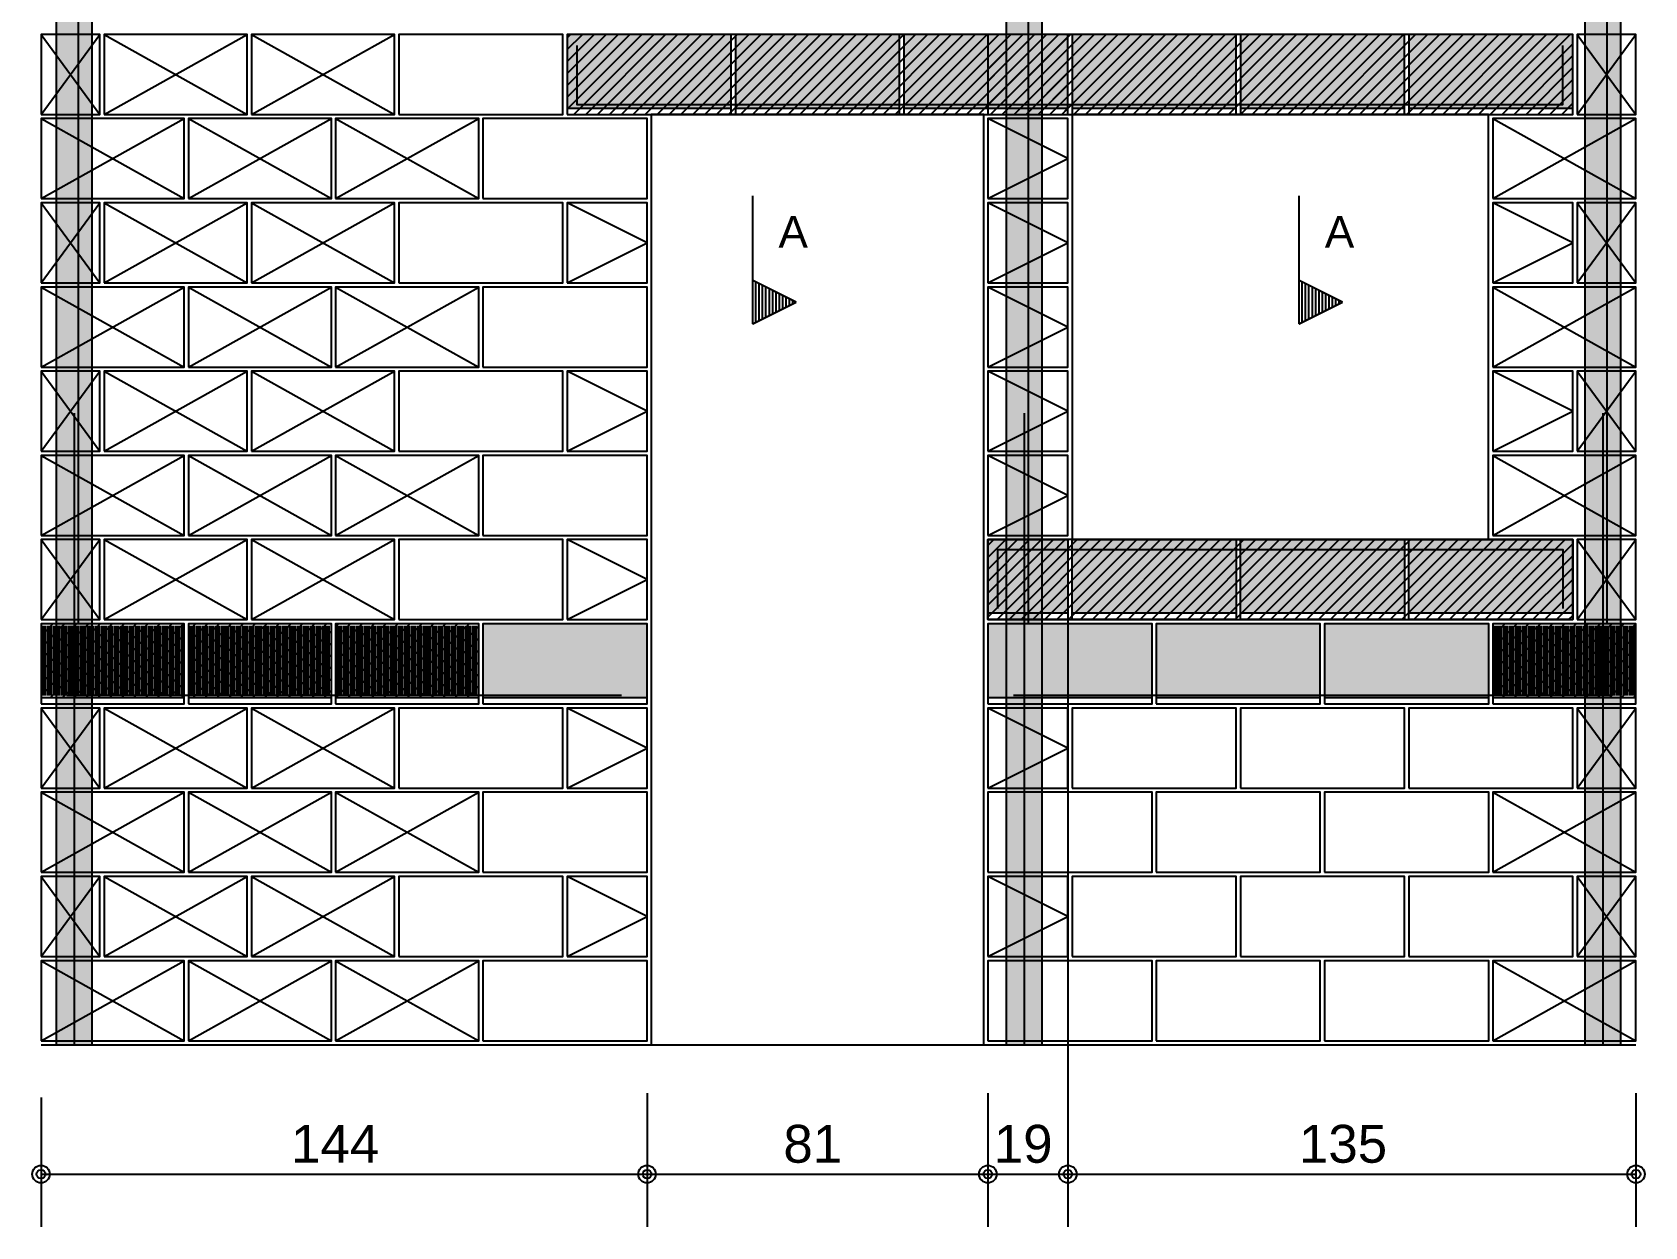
# Model space of a CAD drawing. Extents: x 3 to 128, y 2 to 83.
# Drawn here: x 96.11 to 103.77, y 28.91 to 34.58 of the extents above; entities that cross this region are included whole.
import ezdxf

# ---------------------------------------------------------------- set-up
doc = ezdxf.new("R2010")
doc.units = 0
doc.header["$MEASUREMENT"] = 0
for name, color, linetype in [('17', 90, 'CONTINUOUS'), ('3', 7, 'CONTINUOUS'), ('34', 30, 'CONTINUOUS'), ('35', 255, 'CONTINUOUS'), ('4', 5, 'CONTINUOUS'), ('9', 8, 'CONTINUOUS')]:
    doc.layers.add(name, color=color, linetype=linetype)
doc.styles.add('TQS_ARIAL', font='arial.ttf')

msp = doc.modelspace()

# ---------------------------------------------------------------- linework, layer by layer
at = {"layer": '17', "color": 90, "linetype": 'Continuous'}
for points in [[(99.050274, 29.774121), (100.630274, 29.774121), (100.630274, 34.194121), (99.050274, 34.194121), (99.050274, 29.774121)], [(101.050179, 32.174121), (103.030179, 32.174121), (103.030179, 34.194121), (101.050179, 34.194121), (101.050179, 32.174121)]]:
    msp.add_lwpolyline(points, dxfattribs=at)
at = {"layer": '3', "color": 7, "linetype": 'Continuous'}
for p, q in [((96.150415, 34.574121), (96.430415, 34.194121)), ((96.150415, 34.194121), (96.430415, 34.574121)), ((96.450415, 34.194121), (97.130415, 34.574121)), ((96.450415, 34.574121), (97.130415, 34.194121)), ((97.150415, 34.194121), (97.830415, 34.574121)), ((97.150415, 34.574121), (97.830415, 34.194121)), ((103.450349, 34.574121), (103.730349, 34.194121)), ((103.450349, 34.194121), (103.730349, 34.574121)), ((96.150422, 33.794121), (96.830422, 34.174121)), ((96.150422, 34.174121), (96.830422, 33.794121)), ((96.850422, 33.794121), (97.530422, 34.174121)), ((96.850422, 34.174121), (97.530422, 33.794121)), ((97.550422, 33.794121), (98.230422, 34.174121)), ((97.550422, 34.174121), (98.230422, 33.794121)), ((101.030179, 33.984121), (100.650179, 34.174121)), ((103.050355, 33.794121), (103.730355, 34.174121)), ((103.050355, 34.174121), (103.730355, 33.794121)), ((100.650179, 33.794121), (101.030179, 33.984121)), ((99.531828, 33.806467), (99.531828, 33.19849)), ((99.532697, 33.1999), (99.532697, 33.806467)), ((102.128418, 33.806467), (102.128418, 33.19849)), ((102.129287, 33.1999), (102.129287, 33.806467)), ((96.150415, 33.774121), (96.430415, 33.394121)), ((96.150415, 33.394121), (96.430415, 33.774121)), ((96.450415, 33.394121), (97.130415, 33.774121)), ((96.450415, 33.774121), (97.130415, 33.394121)), ((97.150415, 33.394121), (97.830415, 33.774121)), ((97.150415, 33.774121), (97.830415, 33.394121)), ((99.030355, 33.584121), (98.650355, 33.774121)), ((101.030179, 33.584121), (100.650179, 33.774121)), ((103.430349, 33.584121), (103.050349, 33.774121)), ((103.450349, 33.774121), (103.730349, 33.394121)), ((103.450349, 33.394121), (103.730349, 33.774121)), ((98.650355, 33.394121), (99.030355, 33.584121)), ((100.650179, 33.394121), (101.030179, 33.584121)), ((103.050349, 33.394121), (103.430349, 33.584121)), ((96.150422, 32.994121), (96.830422, 33.374121)), ((96.150422, 33.374121), (96.830422, 32.994121)), ((96.850422, 32.994121), (97.530422, 33.374121)), ((96.850422, 33.374121), (97.530422, 32.994121)), ((97.550422, 32.994121), (98.230422, 33.374121)), ((97.550422, 33.374121), (98.230422, 32.994121)), ((99.739244, 33.302198), (99.532697, 33.405471)), ((99.737292, 33.302198), (99.532697, 33.404496)), ((99.547783, 33.206467), (99.547783, 33.397929)), ((99.563738, 33.214445), (99.563738, 33.389951)), ((99.579693, 33.222422), (99.579693, 33.381973)), ((99.595648, 33.2304), (99.595648, 33.373996)), ((99.611603, 33.238378), (99.611603, 33.366018)), ((99.627558, 33.246355), (99.627558, 33.358041)), ((99.643513, 33.254333), (99.643513, 33.350063)), ((99.659468, 33.26231), (99.659468, 33.342086)), ((101.030179, 33.184121), (100.650179, 33.374121)), ((102.335834, 33.302198), (102.129287, 33.405471)), ((102.333882, 33.302198), (102.129287, 33.404496)), ((102.144373, 33.206467), (102.144373, 33.397929)), ((102.160328, 33.214445), (102.160328, 33.389951)), ((102.176283, 33.222422), (102.176283, 33.381973)), ((102.192238, 33.2304), (102.192238, 33.373996)), ((102.208193, 33.238378), (102.208193, 33.366018)), ((102.224148, 33.246355), (102.224148, 33.358041)), ((102.240103, 33.254333), (102.240103, 33.350063)), ((102.256058, 33.26231), (102.256058, 33.342086)), ((103.050355, 32.994121), (103.730355, 33.374121)), ((103.050355, 33.374121), (103.730355, 32.994121)), ((99.531828, 33.19849), (99.739244, 33.302198)), ((99.532697, 33.1999), (99.737293, 33.302198)), ((99.675423, 33.270288), (99.675423, 33.334108)), ((99.691378, 33.278265), (99.691378, 33.326131)), ((99.707334, 33.286243), (99.707334, 33.318153)), ((99.723289, 33.29422), (99.723289, 33.31181)), ((102.128418, 33.19849), (102.335834, 33.302198)), ((102.129287, 33.1999), (102.333883, 33.302198)), ((102.272013, 33.270288), (102.272013, 33.334108)), ((102.287968, 33.278265), (102.287968, 33.326131)), ((102.303924, 33.286243), (102.303924, 33.318153)), ((102.319879, 33.29422), (102.319879, 33.31181)), ((100.650179, 32.994121), (101.030179, 33.184121)), ((96.150415, 32.974121), (96.430415, 32.594121)), ((96.150415, 32.594121), (96.430415, 32.974121)), ((96.450415, 32.594121), (97.130415, 32.974121)), ((96.450415, 32.974121), (97.130415, 32.594121)), ((97.150415, 32.594121), (97.830415, 32.974121)), ((97.150415, 32.974121), (97.830415, 32.594121)), ((99.030355, 32.784121), (98.650355, 32.974121)), ((101.030179, 32.784121), (100.650179, 32.974121)), ((103.430349, 32.784121), (103.050349, 32.974121)), ((103.450349, 32.974121), (103.730349, 32.594121)), ((103.450349, 32.594121), (103.730349, 32.974121)), ((98.650355, 32.594121), (99.030355, 32.784121)), ((100.650179, 32.594121), (101.030179, 32.784121)), ((103.050349, 32.594121), (103.430349, 32.784121)), ((96.150422, 32.194121), (96.830422, 32.574121)), ((96.150422, 32.574121), (96.830422, 32.194121)), ((96.850422, 32.194121), (97.530422, 32.574121)), ((96.850422, 32.574121), (97.530422, 32.194121)), ((97.550422, 32.194121), (98.230422, 32.574121)), ((97.550422, 32.574121), (98.230422, 32.194121)), ((101.030179, 32.384121), (100.650179, 32.574121)), ((103.050355, 32.194121), (103.730355, 32.574121)), ((103.050355, 32.574121), (103.730355, 32.194121)), ((100.650179, 32.194121), (101.030179, 32.384121)), ((96.150415, 32.174121), (96.430415, 31.794121)), ((96.150415, 31.794121), (96.430415, 32.174121)), ((96.450415, 31.794121), (97.130415, 32.174121)), ((96.450415, 32.174121), (97.130415, 31.794121)), ((97.150415, 31.794121), (97.830415, 32.174121)), ((97.150415, 32.174121), (97.830415, 31.794121)), ((99.030355, 31.984121), (98.650355, 32.174121)), ((103.450349, 32.174121), (103.730349, 31.794121)), ((103.450349, 31.794121), (103.730349, 32.174121)), ((98.650355, 31.794121), (99.030355, 31.984121)), ((96.150415, 31.374121), (96.430415, 30.994121)), ((96.150415, 30.994121), (96.430415, 31.374121)), ((96.450415, 30.994121), (97.130415, 31.374121)), ((96.450415, 31.374121), (97.130415, 30.994121)), ((97.150415, 30.994121), (97.830415, 31.374121)), ((97.150415, 31.374121), (97.830415, 30.994121)), ((99.030355, 31.184121), (98.650355, 31.374121)), ((101.030194, 31.184121), (100.650194, 31.374121)), ((103.450349, 31.374121), (103.730349, 30.994121)), ((103.450349, 30.994121), (103.730349, 31.374121)), ((98.650355, 30.994121), (99.030355, 31.184121)), ((100.650194, 30.994121), (101.030194, 31.184121)), ((96.150422, 30.594121), (96.830422, 30.974121)), ((96.150422, 30.974121), (96.830422, 30.594121)), ((96.850422, 30.594121), (97.530422, 30.974121)), ((96.850422, 30.974121), (97.530422, 30.594121)), ((97.550422, 30.594121), (98.230422, 30.974121)), ((97.550422, 30.974121), (98.230422, 30.594121)), ((103.050355, 30.594121), (103.730355, 30.974121)), ((103.050355, 30.974121), (103.730355, 30.594121)), ((96.150415, 30.574121), (96.430415, 30.194121)), ((96.150415, 30.194121), (96.430415, 30.574121)), ((96.450415, 30.194121), (97.130415, 30.574121)), ((96.450415, 30.574121), (97.130415, 30.194121)), ((97.150415, 30.194121), (97.830415, 30.574121)), ((97.150415, 30.574121), (97.830415, 30.194121)), ((99.030355, 30.384121), (98.650355, 30.574121)), ((101.030194, 30.384121), (100.650194, 30.574121)), ((103.450349, 30.574121), (103.730349, 30.194121)), ((103.450349, 30.194121), (103.730349, 30.574121)), ((98.650355, 30.194121), (99.030355, 30.384121)), ((100.650194, 30.194121), (101.030194, 30.384121)), ((96.150422, 29.794121), (96.830422, 30.174121)), ((96.150422, 30.174121), (96.830422, 29.794121)), ((96.850422, 29.794121), (97.530422, 30.174121)), ((96.850422, 30.174121), (97.530422, 29.794121)), ((97.550422, 29.794121), (98.230422, 30.174121)), ((97.550422, 30.174121), (98.230422, 29.794121)), ((103.050355, 29.794121), (103.730355, 30.174121)), ((103.050355, 30.174121), (103.730355, 29.794121))]:
    msp.add_line(p, q, dxfattribs=at)
for points in [[(96.150415, 34.194121), (96.430415, 34.194121), (96.430415, 34.574121), (96.150415, 34.574121), (96.150415, 34.194121)], [(96.450415, 34.194121), (97.130415, 34.194121), (97.130415, 34.574121), (96.450415, 34.574121), (96.450415, 34.194121)], [(97.150415, 34.194121), (97.830415, 34.194121), (97.830415, 34.574121), (97.150415, 34.574121), (97.150415, 34.194121)], [(97.850348, 34.194121), (98.630348, 34.194121), (98.630348, 34.574121), (97.850348, 34.574121), (97.850348, 34.194121)], [(98.650274, 34.194121), (99.430274, 34.194121), (99.430274, 34.574121), (98.650274, 34.574121), (98.650274, 34.194121)], [(99.450274, 34.194121), (100.230274, 34.194121), (100.230274, 34.574121), (99.450274, 34.574121), (99.450274, 34.194121)], [(100.250274, 34.194121), (101.030274, 34.194121), (101.030274, 34.574121), (100.250274, 34.574121), (100.250274, 34.194121)], [(101.050274, 34.194121), (101.830274, 34.194121), (101.830274, 34.574121), (101.050274, 34.574121), (101.050274, 34.194121)], [(101.850274, 34.194121), (102.630274, 34.194121), (102.630274, 34.574121), (101.850274, 34.574121), (101.850274, 34.194121)], [(102.650274, 34.194121), (103.430274, 34.194121), (103.430274, 34.574121), (102.650274, 34.574121), (102.650274, 34.194121)], [(103.450349, 34.194121), (103.730349, 34.194121), (103.730349, 34.574121), (103.450349, 34.574121), (103.450349, 34.194121)], [(96.150422, 33.794121), (96.830422, 33.794121), (96.830422, 34.174121), (96.150422, 34.174121), (96.150422, 33.794121)], [(96.850422, 33.794121), (97.530422, 33.794121), (97.530422, 34.174121), (96.850422, 34.174121), (96.850422, 33.794121)], [(97.550422, 33.794121), (98.230422, 33.794121), (98.230422, 34.174121), (97.550422, 34.174121), (97.550422, 33.794121)], [(98.250355, 33.794121), (99.030355, 33.794121), (99.030355, 34.174121), (98.250355, 34.174121), (98.250355, 33.794121)], [(100.650179, 33.794121), (101.030179, 33.794121), (101.030179, 34.174121), (100.650179, 34.174121), (100.650179, 33.794121)], [(103.050355, 33.794121), (103.730355, 33.794121), (103.730355, 34.174121), (103.050355, 34.174121), (103.050355, 33.794121)], [(96.150415, 33.394121), (96.430415, 33.394121), (96.430415, 33.774121), (96.150415, 33.774121), (96.150415, 33.394121)], [(96.450415, 33.394121), (97.130415, 33.394121), (97.130415, 33.774121), (96.450415, 33.774121), (96.450415, 33.394121)], [(97.150415, 33.394121), (97.830415, 33.394121), (97.830415, 33.774121), (97.150415, 33.774121), (97.150415, 33.394121)], [(97.850348, 33.394121), (98.630348, 33.394121), (98.630348, 33.774121), (97.850348, 33.774121), (97.850348, 33.394121)], [(98.650355, 33.394121), (99.030355, 33.394121), (99.030355, 33.774121), (98.650355, 33.774121), (98.650355, 33.394121)], [(100.650179, 33.394121), (101.030179, 33.394121), (101.030179, 33.774121), (100.650179, 33.774121), (100.650179, 33.394121)], [(103.050349, 33.394121), (103.430349, 33.394121), (103.430349, 33.774121), (103.050349, 33.774121), (103.050349, 33.394121)], [(103.450349, 33.394121), (103.730349, 33.394121), (103.730349, 33.774121), (103.450349, 33.774121), (103.450349, 33.394121)], [(96.150422, 32.994121), (96.830422, 32.994121), (96.830422, 33.374121), (96.150422, 33.374121), (96.150422, 32.994121)], [(96.850422, 32.994121), (97.530422, 32.994121), (97.530422, 33.374121), (96.850422, 33.374121), (96.850422, 32.994121)], [(97.550422, 32.994121), (98.230422, 32.994121), (98.230422, 33.374121), (97.550422, 33.374121), (97.550422, 32.994121)], [(98.250355, 32.994121), (99.030355, 32.994121), (99.030355, 33.374121), (98.250355, 33.374121), (98.250355, 32.994121)], [(100.650179, 32.994121), (101.030179, 32.994121), (101.030179, 33.374121), (100.650179, 33.374121), (100.650179, 32.994121)], [(103.050355, 32.994121), (103.730355, 32.994121), (103.730355, 33.374121), (103.050355, 33.374121), (103.050355, 32.994121)], [(96.150415, 32.594121), (96.430415, 32.594121), (96.430415, 32.974121), (96.150415, 32.974121), (96.150415, 32.594121)], [(96.450415, 32.594121), (97.130415, 32.594121), (97.130415, 32.974121), (96.450415, 32.974121), (96.450415, 32.594121)], [(97.150415, 32.594121), (97.830415, 32.594121), (97.830415, 32.974121), (97.150415, 32.974121), (97.150415, 32.594121)], [(97.850348, 32.594121), (98.630348, 32.594121), (98.630348, 32.974121), (97.850348, 32.974121), (97.850348, 32.594121)], [(98.650355, 32.594121), (99.030355, 32.594121), (99.030355, 32.974121), (98.650355, 32.974121), (98.650355, 32.594121)], [(100.650179, 32.594121), (101.030179, 32.594121), (101.030179, 32.974121), (100.650179, 32.974121), (100.650179, 32.594121)], [(103.050349, 32.594121), (103.430349, 32.594121), (103.430349, 32.974121), (103.050349, 32.974121), (103.050349, 32.594121)], [(103.450349, 32.594121), (103.730349, 32.594121), (103.730349, 32.974121), (103.450349, 32.974121), (103.450349, 32.594121)], [(96.150422, 32.194121), (96.830422, 32.194121), (96.830422, 32.574121), (96.150422, 32.574121), (96.150422, 32.194121)], [(96.850422, 32.194121), (97.530422, 32.194121), (97.530422, 32.574121), (96.850422, 32.574121), (96.850422, 32.194121)], [(97.550422, 32.194121), (98.230422, 32.194121), (98.230422, 32.574121), (97.550422, 32.574121), (97.550422, 32.194121)], [(98.250355, 32.194121), (99.030355, 32.194121), (99.030355, 32.574121), (98.250355, 32.574121), (98.250355, 32.194121)], [(100.650179, 32.194121), (101.030179, 32.194121), (101.030179, 32.574121), (100.650179, 32.574121), (100.650179, 32.194121)], [(103.050355, 32.194121), (103.730355, 32.194121), (103.730355, 32.574121), (103.050355, 32.574121), (103.050355, 32.194121)], [(96.150415, 31.794121), (96.430415, 31.794121), (96.430415, 32.174121), (96.150415, 32.174121), (96.150415, 31.794121)], [(96.450415, 31.794121), (97.130415, 31.794121), (97.130415, 32.174121), (96.450415, 32.174121), (96.450415, 31.794121)], [(97.150415, 31.794121), (97.830415, 31.794121), (97.830415, 32.174121), (97.150415, 32.174121), (97.150415, 31.794121)], [(97.850348, 31.794121), (98.630348, 31.794121), (98.630348, 32.174121), (97.850348, 32.174121), (97.850348, 31.794121)], [(98.650355, 31.794121), (99.030355, 31.794121), (99.030355, 32.174121), (98.650355, 32.174121), (98.650355, 31.794121)], [(101.030179, 31.794121), (100.650179, 31.794121), (100.650179, 32.174121), (101.030179, 32.174121), (101.030179, 31.794121)], [(101.830179, 31.794121), (101.050179, 31.794121), (101.050179, 32.174121), (101.830179, 32.174121), (101.830179, 31.794121)], [(102.630179, 31.794121), (101.850179, 31.794121), (101.850179, 32.174121), (102.630179, 32.174121), (102.630179, 31.794121)], [(103.430179, 31.794121), (102.650179, 31.794121), (102.650179, 32.174121), (103.430179, 32.174121), (103.430179, 31.794121)], [(103.450349, 31.794121), (103.730349, 31.794121), (103.730349, 32.174121), (103.450349, 32.174121), (103.450349, 31.794121)], [(96.150422, 31.394121), (96.830422, 31.394121), (96.830422, 31.774121), (96.150422, 31.774121), (96.150422, 31.394121)], [(96.850422, 31.394121), (97.530422, 31.394121), (97.530422, 31.774121), (96.850422, 31.774121), (96.850422, 31.394121)], [(97.550422, 31.394121), (98.230422, 31.394121), (98.230422, 31.774121), (97.550422, 31.774121), (97.550422, 31.394121)], [(98.250355, 31.394121), (99.030355, 31.394121), (99.030355, 31.774121), (98.250355, 31.774121), (98.250355, 31.394121)], [(100.650194, 31.394121), (101.430194, 31.394121), (101.430194, 31.774121), (100.650194, 31.774121), (100.650194, 31.394121)], [(101.450179, 31.394121), (102.230179, 31.394121), (102.230179, 31.774121), (101.450179, 31.774121), (101.450179, 31.394121)], [(102.250354, 31.394121), (103.030354, 31.394121), (103.030354, 31.774121), (102.250354, 31.774121), (102.250354, 31.394121)], [(103.050355, 31.394121), (103.730355, 31.394121), (103.730355, 31.774121), (103.050355, 31.774121), (103.050355, 31.394121)], [(96.150415, 30.994121), (96.430415, 30.994121), (96.430415, 31.374121), (96.150415, 31.374121), (96.150415, 30.994121)], [(96.450415, 30.994121), (97.130415, 30.994121), (97.130415, 31.374121), (96.450415, 31.374121), (96.450415, 30.994121)], [(97.150415, 30.994121), (97.830415, 30.994121), (97.830415, 31.374121), (97.150415, 31.374121), (97.150415, 30.994121)], [(97.850348, 30.994121), (98.630348, 30.994121), (98.630348, 31.374121), (97.850348, 31.374121), (97.850348, 30.994121)], [(98.650355, 30.994121), (99.030355, 30.994121), (99.030355, 31.374121), (98.650355, 31.374121), (98.650355, 30.994121)], [(100.650194, 30.994121), (101.030194, 30.994121), (101.030194, 31.374121), (100.650194, 31.374121), (100.650194, 30.994121)], [(101.050194, 30.994121), (101.830194, 30.994121), (101.830194, 31.374121), (101.050194, 31.374121), (101.050194, 30.994121)], [(101.850179, 30.994121), (102.630179, 30.994121), (102.630179, 31.374121), (101.850179, 31.374121), (101.850179, 30.994121)], [(102.650354, 30.994121), (103.430354, 30.994121), (103.430354, 31.374121), (102.650354, 31.374121), (102.650354, 30.994121)], [(103.450349, 30.994121), (103.730349, 30.994121), (103.730349, 31.374121), (103.450349, 31.374121), (103.450349, 30.994121)], [(96.150422, 30.594121), (96.830422, 30.594121), (96.830422, 30.974121), (96.150422, 30.974121), (96.150422, 30.594121)], [(96.850422, 30.594121), (97.530422, 30.594121), (97.530422, 30.974121), (96.850422, 30.974121), (96.850422, 30.594121)], [(97.550422, 30.594121), (98.230422, 30.594121), (98.230422, 30.974121), (97.550422, 30.974121), (97.550422, 30.594121)], [(98.250355, 30.594121), (99.030355, 30.594121), (99.030355, 30.974121), (98.250355, 30.974121), (98.250355, 30.594121)], [(100.650194, 30.594121), (101.430194, 30.594121), (101.430194, 30.974121), (100.650194, 30.974121), (100.650194, 30.594121)], [(101.450179, 30.594121), (102.230179, 30.594121), (102.230179, 30.974121), (101.450179, 30.974121), (101.450179, 30.594121)], [(102.250354, 30.594121), (103.030354, 30.594121), (103.030354, 30.974121), (102.250354, 30.974121), (102.250354, 30.594121)], [(103.050355, 30.594121), (103.730355, 30.594121), (103.730355, 30.974121), (103.050355, 30.974121), (103.050355, 30.594121)], [(96.150415, 30.194121), (96.430415, 30.194121), (96.430415, 30.574121), (96.150415, 30.574121), (96.150415, 30.194121)], [(96.450415, 30.194121), (97.130415, 30.194121), (97.130415, 30.574121), (96.450415, 30.574121), (96.450415, 30.194121)], [(97.150415, 30.194121), (97.830415, 30.194121), (97.830415, 30.574121), (97.150415, 30.574121), (97.150415, 30.194121)], [(97.850348, 30.194121), (98.630348, 30.194121), (98.630348, 30.574121), (97.850348, 30.574121), (97.850348, 30.194121)], [(98.650355, 30.194121), (99.030355, 30.194121), (99.030355, 30.574121), (98.650355, 30.574121), (98.650355, 30.194121)], [(100.650194, 30.194121), (101.030194, 30.194121), (101.030194, 30.574121), (100.650194, 30.574121), (100.650194, 30.194121)], [(101.050194, 30.194121), (101.830194, 30.194121), (101.830194, 30.574121), (101.050194, 30.574121), (101.050194, 30.194121)], [(101.850179, 30.194121), (102.630179, 30.194121), (102.630179, 30.574121), (101.850179, 30.574121), (101.850179, 30.194121)], [(102.650354, 30.194121), (103.430354, 30.194121), (103.430354, 30.574121), (102.650354, 30.574121), (102.650354, 30.194121)], [(103.450349, 30.194121), (103.730349, 30.194121), (103.730349, 30.574121), (103.450349, 30.574121), (103.450349, 30.194121)], [(96.150422, 29.794121), (96.830422, 29.794121), (96.830422, 30.174121), (96.150422, 30.174121), (96.150422, 29.794121)], [(96.850422, 29.794121), (97.530422, 29.794121), (97.530422, 30.174121), (96.850422, 30.174121), (96.850422, 29.794121)], [(97.550422, 29.794121), (98.230422, 29.794121), (98.230422, 30.174121), (97.550422, 30.174121), (97.550422, 29.794121)], [(98.250355, 29.794121), (99.030355, 29.794121), (99.030355, 30.174121), (98.250355, 30.174121), (98.250355, 29.794121)], [(100.650194, 29.794121), (101.430194, 29.794121), (101.430194, 30.174121), (100.650194, 30.174121), (100.650194, 29.794121)], [(101.450179, 29.794121), (102.230179, 29.794121), (102.230179, 30.174121), (101.450179, 30.174121), (101.450179, 29.794121)], [(102.250354, 29.794121), (103.030354, 29.794121), (103.030354, 30.174121), (102.250354, 30.174121), (102.250354, 29.794121)], [(103.050355, 29.794121), (103.730355, 29.794121), (103.730355, 30.174121), (103.050355, 30.174121), (103.050355, 29.794121)]]:
    msp.add_lwpolyline(points, dxfattribs=at)
at = {"layer": '34', "color": 30, "linetype": 'Continuous'}
msp.add_line((96.15019, 29.774121), (103.730355, 29.774121), dxfattribs=at)
at = {"layer": '35', "color": 255, "linetype": 'Continuous'}
for p, q in [((101.030179, 32.194121), (101.030179, 32.194121)), ((101.030179, 31.944121), (101.030179, 28.910469)), ((96.15019, 29.774121), (96.15019, 29.774121)), ((99.030355, 29.794121), (99.030355, 29.794121)), ((99.030355, 29.794121), (99.030355, 29.794121)), ((100.650194, 29.794121), (100.650194, 29.794121)), ((100.650194, 29.794121), (100.650194, 29.794121)), ((101.030179, 29.774121), (101.030179, 29.774121)), ((103.730355, 29.794121), (103.730355, 29.794121)), ((96.15019, 29.524121), (96.15019, 28.910469)), ((99.030355, 29.544121), (99.030355, 28.910469)), ((99.030355, 29.544121), (99.030355, 28.910469)), ((100.650194, 29.544121), (100.650194, 28.910469)), ((100.650194, 29.544121), (100.650194, 28.910469)), ((101.030179, 29.524121), (101.030179, 28.910469)), ((103.730355, 29.544121), (103.730355, 28.910469)), ((96.15019, 29.160469), (99.030355, 29.160469)), ((99.030355, 29.160469), (100.650194, 29.160469)), ((100.650194, 29.160469), (101.030179, 29.160469)), ((101.030179, 29.160469), (103.730355, 29.160469))]:
    msp.add_line(p, q, dxfattribs=at)
for centre, radius in [((96.15019, 29.160469), 0.041625), ((99.030355, 29.160469), 0.041625), ((99.030355, 29.160469), 0.041625), ((100.650194, 29.160469), 0.041625), ((100.650194, 29.160469), 0.041625), ((101.030179, 29.160469), 0.041625), ((101.030179, 29.160469), 0.041625), ((103.730355, 29.160469), 0.041625), ((96.15019, 29.160469), 0.02075), ((99.030355, 29.160469), 0.02075), ((99.030355, 29.160469), 0.02075), ((100.650194, 29.160469), 0.02075), ((100.650194, 29.160469), 0.02075), ((101.030179, 29.160469), 0.02075), ((101.030179, 29.160469), 0.02075), ((103.730355, 29.160469), 0.02075)]:
    msp.add_circle(centre, radius, dxfattribs=at)
at = {"layer": '4', "color": 5, "linetype": 'Continuous'}
for points in [[(96.327922, 31.774121), (96.327922, 35.734121)], [(100.8427, 31.774121), (100.8427, 35.734121)], [(103.592855, 31.774121), (103.592855, 35.734121)], [(98.697274, 34.521121), (98.697274, 34.241121), (103.383179, 34.241121), (103.383179, 34.521121)], [(96.307922, 32.774121), (96.307922, 29.774121)], [(100.8227, 32.774121), (100.8227, 29.774121)], [(103.572855, 32.774121), (103.572855, 29.774121)], [(100.697179, 31.847121), (100.697179, 32.127121), (103.383179, 32.127121), (103.383179, 31.847121)], [(96.27219, 31.436121), (98.908274, 31.436121)], [(100.772274, 31.436121), (103.608355, 31.436121)]]:
    msp.add_lwpolyline(points, dxfattribs=at)
at = {"layer": '9', "color": 8, "linetype": 'Continuous'}
for p, q in [((98.650274, 34.218704), (99.005691, 34.574121)), ((98.650274, 34.275273), (98.949122, 34.574121)), ((98.650274, 34.331841), (98.892554, 34.574121)), ((98.650274, 34.38841), (98.835985, 34.574121)), ((98.650274, 34.444979), (98.779416, 34.574121)), ((98.650274, 34.501547), (98.722848, 34.574121)), ((98.650274, 34.558116), (98.666279, 34.574121)), ((98.682259, 34.194121), (99.062259, 34.574121)), ((98.738828, 34.194121), (99.118828, 34.574121)), ((98.795396, 34.194121), (99.175396, 34.574121)), ((98.851965, 34.194121), (99.231965, 34.574121)), ((98.908533, 34.194121), (99.288533, 34.574121)), ((98.965102, 34.194121), (99.345102, 34.574121)), ((99.02167, 34.194121), (99.40167, 34.574121)), ((99.078239, 34.194121), (99.458239, 34.574121)), ((99.134807, 34.194121), (99.514807, 34.574121)), ((99.191376, 34.194121), (99.571376, 34.574121)), ((99.247945, 34.194121), (99.627945, 34.574121)), ((99.304513, 34.194121), (99.684513, 34.574121)), ((99.361082, 34.194121), (99.741082, 34.574121)), ((99.41765, 34.194121), (99.79765, 34.574121)), ((99.474219, 34.194121), (99.854219, 34.574121)), ((99.530787, 34.194121), (99.910787, 34.574121)), ((99.587356, 34.194121), (99.967356, 34.574121)), ((99.643924, 34.194121), (100.023924, 34.574121)), ((99.700493, 34.194121), (100.080493, 34.574121)), ((99.757061, 34.194121), (100.137061, 34.574121)), ((99.81363, 34.194121), (100.19363, 34.574121)), ((99.870199, 34.194121), (100.250199, 34.574121)), ((99.926767, 34.194121), (100.306767, 34.574121)), ((99.983336, 34.194121), (100.363336, 34.574121)), ((100.039904, 34.194121), (100.419904, 34.574121)), ((100.096473, 34.194121), (100.476473, 34.574121)), ((100.153041, 34.194121), (100.533041, 34.574121)), ((100.20961, 34.194121), (100.58961, 34.574121)), ((100.266178, 34.194121), (100.646178, 34.574121)), ((100.322747, 34.194121), (100.702747, 34.574121)), ((100.379315, 34.194121), (100.759315, 34.574121)), ((100.435884, 34.194121), (100.815884, 34.574121)), ((100.492452, 34.194121), (100.872452, 34.574121)), ((100.549021, 34.194121), (100.929021, 34.574121)), ((100.60559, 34.194121), (100.98559, 34.574121)), ((100.650179, 34.23871), (100.98559, 34.574121)), ((100.650179, 34.295279), (100.929021, 34.574121)), ((100.650179, 34.351847), (100.872452, 34.574121)), ((100.650179, 34.408416), (100.815884, 34.574121)), ((100.650179, 34.464984), (100.759315, 34.574121)), ((100.650179, 34.521553), (100.702747, 34.574121)), ((100.662158, 34.194121), (101.042158, 34.574121)), ((100.662158, 34.194121), (101.030274, 34.562237)), ((100.718727, 34.194121), (101.098727, 34.574121)), ((100.775295, 34.194121), (101.155295, 34.574121)), ((100.831864, 34.194121), (101.211864, 34.574121)), ((100.888432, 34.194121), (101.268432, 34.574121)), ((100.945001, 34.194121), (101.325001, 34.574121)), ((101.001569, 34.194121), (101.381569, 34.574121)), ((101.058138, 34.194121), (101.438138, 34.574121)), ((101.114706, 34.194121), (101.494706, 34.574121)), ((101.171275, 34.194121), (101.551275, 34.574121)), ((101.227844, 34.194121), (101.607844, 34.574121)), ((101.284412, 34.194121), (101.664412, 34.574121)), ((101.340981, 34.194121), (101.720981, 34.574121)), ((101.397549, 34.194121), (101.777549, 34.574121)), ((101.454118, 34.194121), (101.834118, 34.574121)), ((101.510686, 34.194121), (101.890686, 34.574121)), ((101.567255, 34.194121), (101.947255, 34.574121)), ((101.623823, 34.194121), (102.003823, 34.574121)), ((101.680392, 34.194121), (102.060392, 34.574121)), ((101.73696, 34.194121), (102.11696, 34.574121)), ((101.793529, 34.194121), (102.173529, 34.574121)), ((101.850098, 34.194121), (102.230098, 34.574121)), ((101.906666, 34.194121), (102.286666, 34.574121)), ((101.963235, 34.194121), (102.343235, 34.574121)), ((102.019803, 34.194121), (102.399803, 34.574121)), ((102.076372, 34.194121), (102.456372, 34.574121)), ((102.13294, 34.194121), (102.51294, 34.574121)), ((102.189509, 34.194121), (102.569509, 34.574121)), ((102.246077, 34.194121), (102.626077, 34.574121)), ((102.302646, 34.194121), (102.682646, 34.574121)), ((102.359214, 34.194121), (102.739214, 34.574121)), ((102.415783, 34.194121), (102.795783, 34.574121)), ((102.472351, 34.194121), (102.852351, 34.574121)), ((102.52892, 34.194121), (102.90892, 34.574121)), ((102.585489, 34.194121), (102.965489, 34.574121)), ((102.642057, 34.194121), (103.022057, 34.574121)), ((102.698626, 34.194121), (103.078626, 34.574121)), ((102.755194, 34.194121), (103.135194, 34.574121)), ((102.811763, 34.194121), (103.191763, 34.574121)), ((102.868331, 34.194121), (103.248331, 34.574121)), ((102.9249, 34.194121), (103.3049, 34.574121)), ((102.981468, 34.194121), (103.361468, 34.574121)), ((103.038037, 34.194121), (103.418037, 34.574121)), ((100.718727, 34.194121), (101.030274, 34.505668)), ((103.094605, 34.194121), (103.430179, 34.529694)), ((100.775295, 34.194121), (101.030274, 34.4491)), ((103.151174, 34.194121), (103.430179, 34.473126)), ((103.207743, 34.194121), (103.430179, 34.416557)), ((100.831864, 34.194121), (101.030274, 34.392531)), ((100.888432, 34.194121), (101.030274, 34.335963)), ((103.264311, 34.194121), (103.430179, 34.359989)), ((100.945001, 34.194121), (101.030274, 34.279394)), ((103.32088, 34.194121), (103.430179, 34.30342)), ((101.001569, 34.194121), (101.030274, 34.222826)), ((103.377448, 34.194121), (103.430179, 34.246851)), ((100.650179, 31.806263), (101.018037, 32.174121)), ((100.650179, 31.862831), (100.961468, 32.174121)), ((100.650179, 31.9194), (100.9049, 32.174121)), ((100.650179, 31.975968), (100.848331, 32.174121)), ((100.650179, 32.032537), (100.791763, 32.174121)), ((100.650179, 32.089105), (100.735194, 32.174121)), ((100.650179, 32.145674), (100.678626, 32.174121)), ((100.694605, 31.794121), (101.074605, 32.174121)), ((100.751174, 31.794121), (101.131174, 32.174121)), ((100.807743, 31.794121), (101.187743, 32.174121)), ((100.864311, 31.794121), (101.244311, 32.174121)), ((100.92088, 31.794121), (101.30088, 32.174121)), ((100.977448, 31.794121), (101.357448, 32.174121)), ((101.034017, 31.794121), (101.414017, 32.174121)), ((101.090585, 31.794121), (101.470585, 32.174121)), ((101.147154, 31.794121), (101.527154, 32.174121)), ((101.203722, 31.794121), (101.583722, 32.174121)), ((101.260291, 31.794121), (101.640291, 32.174121)), ((101.316859, 31.794121), (101.696859, 32.174121)), ((101.373428, 31.794121), (101.753428, 32.174121)), ((101.429996, 31.794121), (101.809996, 32.174121)), ((101.486565, 31.794121), (101.866565, 32.174121)), ((101.543134, 31.794121), (101.923134, 32.174121)), ((101.599702, 31.794121), (101.979702, 32.174121)), ((101.656271, 31.794121), (102.036271, 32.174121)), ((101.712839, 31.794121), (102.092839, 32.174121)), ((101.769408, 31.794121), (102.149408, 32.174121)), ((101.825976, 31.794121), (102.205976, 32.174121)), ((101.882545, 31.794121), (102.262545, 32.174121)), ((101.939113, 31.794121), (102.319113, 32.174121)), ((101.995682, 31.794121), (102.375682, 32.174121)), ((102.05225, 31.794121), (102.43225, 32.174121)), ((102.108819, 31.794121), (102.488819, 32.174121)), ((102.165388, 31.794121), (102.545388, 32.174121)), ((102.221956, 31.794121), (102.601956, 32.174121)), ((102.278525, 31.794121), (102.658525, 32.174121)), ((102.335093, 31.794121), (102.715093, 32.174121)), ((102.391662, 31.794121), (102.771662, 32.174121)), ((102.44823, 31.794121), (102.82823, 32.174121)), ((102.504799, 31.794121), (102.884799, 32.174121)), ((102.561367, 31.794121), (102.941367, 32.174121)), ((102.617936, 31.794121), (102.997936, 32.174121)), ((102.674504, 31.794121), (103.054504, 32.174121)), ((102.731073, 31.794121), (103.111073, 32.174121)), ((102.787642, 31.794121), (103.167642, 32.174121)), ((102.84421, 31.794121), (103.22421, 32.174121)), ((102.900779, 31.794121), (103.280779, 32.174121)), ((102.957347, 31.794121), (103.337347, 32.174121)), ((103.013916, 31.794121), (103.393916, 32.174121)), ((103.070484, 31.794121), (103.430179, 32.153815)), ((103.127053, 31.794121), (103.430179, 32.097247)), ((103.183621, 31.794121), (103.430179, 32.040678)), ((103.24019, 31.794121), (103.430179, 31.98411)), ((103.296758, 31.794121), (103.430179, 31.927541)), ((103.353327, 31.794121), (103.430179, 31.870973)), ((103.409895, 31.794121), (103.430179, 31.814404)), ((96.150422, 31.436009), (96.488533, 31.774121)), ((96.150422, 31.492578), (96.431965, 31.774121)), ((96.150422, 31.549146), (96.375396, 31.774121)), ((96.150422, 31.605715), (96.318828, 31.774121)), ((96.150422, 31.662284), (96.262259, 31.774121)), ((96.150422, 31.718852), (96.205691, 31.774121)), ((96.160422, 31.434121), (96.160422, 31.764121)), ((96.170422, 31.434121), (96.170422, 31.764121)), ((96.180422, 31.434121), (96.180422, 31.764121)), ((96.190422, 31.434121), (96.190422, 31.764121)), ((96.195102, 31.424121), (96.545102, 31.774121)), ((96.200422, 31.434121), (96.200422, 31.764121)), ((96.210422, 31.434121), (96.210422, 31.764121)), ((96.220422, 31.434121), (96.220422, 31.764121)), ((96.230422, 31.434121), (96.230422, 31.764121)), ((96.240422, 31.434121), (96.240422, 31.764121)), ((96.250422, 31.434121), (96.250422, 31.764121)), ((96.25167, 31.424121), (96.60167, 31.774121)), ((96.260422, 31.434121), (96.260422, 31.764121)), ((96.270422, 31.434121), (96.270422, 31.764121)), ((96.280422, 31.434121), (96.280422, 31.764121)), ((96.290422, 31.434121), (96.290422, 31.764121)), ((96.300422, 31.434121), (96.300422, 31.764121)), ((96.308239, 31.424121), (96.658239, 31.774121)), ((96.310422, 31.434121), (96.310422, 31.764121)), ((96.320422, 31.434121), (96.320422, 31.764121)), ((96.330422, 31.434121), (96.330422, 31.764121)), ((96.340422, 31.434121), (96.340422, 31.764121)), ((96.350422, 31.434121), (96.350422, 31.764121)), ((96.360422, 31.434121), (96.360422, 31.764121)), ((96.364807, 31.424121), (96.714807, 31.774121)), ((96.370422, 31.434121), (96.370422, 31.764121)), ((96.380422, 31.434121), (96.380422, 31.764121)), ((96.390422, 31.434121), (96.390422, 31.764121)), ((96.400422, 31.434121), (96.400422, 31.764121)), ((96.410422, 31.434121), (96.410422, 31.764121)), ((96.420422, 31.434121), (96.420422, 31.764121)), ((96.421376, 31.424121), (96.771376, 31.774121)), ((96.430422, 31.434121), (96.430422, 31.764121)), ((96.440422, 31.434121), (96.440422, 31.764121)), ((96.450422, 31.434121), (96.450422, 31.764121)), ((96.460422, 31.434121), (96.460422, 31.764121)), ((96.470422, 31.434121), (96.470422, 31.764121)), ((96.477945, 31.424121), (96.827945, 31.774121)), ((96.480422, 31.434121), (96.480422, 31.764121)), ((96.490422, 31.434121), (96.490422, 31.764121)), ((96.500422, 31.434121), (96.500422, 31.764121)), ((96.510422, 31.434121), (96.510422, 31.764121)), ((96.520422, 31.434121), (96.520422, 31.764121)), ((96.530422, 31.434121), (96.530422, 31.764121)), ((96.540422, 31.434121), (96.540422, 31.764121)), ((96.550422, 31.434121), (96.550422, 31.764121)), ((96.560422, 31.434121), (96.560422, 31.764121)), ((96.570422, 31.434121), (96.570422, 31.764121)), ((96.580422, 31.434121), (96.580422, 31.764121)), ((96.590422, 31.434121), (96.590422, 31.764121)), ((96.600422, 31.434121), (96.600422, 31.764121)), ((96.610422, 31.434121), (96.610422, 31.764121)), ((96.620422, 31.434121), (96.620422, 31.764121)), ((96.630422, 31.434121), (96.630422, 31.764121)), ((96.640422, 31.434121), (96.640422, 31.764121)), ((96.650422, 31.434121), (96.650422, 31.764121)), ((96.660422, 31.434121), (96.660422, 31.764121)), ((96.670422, 31.434121), (96.670422, 31.764121)), ((96.680422, 31.434121), (96.680422, 31.764121)), ((96.690422, 31.434121), (96.690422, 31.764121)), ((96.700422, 31.434121), (96.700422, 31.764121)), ((96.710422, 31.434121), (96.710422, 31.764121)), ((96.720422, 31.434121), (96.720422, 31.764121)), ((96.730422, 31.434121), (96.730422, 31.764121)), ((96.740422, 31.434121), (96.740422, 31.764121)), ((96.750422, 31.434121), (96.750422, 31.764121)), ((96.760422, 31.434121), (96.760422, 31.764121)), ((96.770422, 31.434121), (96.770422, 31.764121)), ((96.780422, 31.434121), (96.780422, 31.764121)), ((96.790422, 31.434121), (96.790422, 31.764121)), ((96.800422, 31.434121), (96.800422, 31.764121)), ((96.810422, 31.434121), (96.810422, 31.764121)), ((96.820422, 31.434121), (96.820422, 31.764121)), ((96.850422, 31.457187), (97.167356, 31.774121)), ((96.850422, 31.513755), (97.110787, 31.774121)), ((96.850422, 31.570324), (97.054219, 31.774121)), ((96.850422, 31.626893), (96.99765, 31.774121)), ((96.850422, 31.683461), (96.941082, 31.774121)), ((96.850422, 31.74003), (96.884513, 31.774121)), ((96.860422, 31.434121), (96.860422, 31.764121)), ((96.870422, 31.434121), (96.870422, 31.764121)), ((96.873924, 31.424121), (97.223924, 31.774121)), ((96.880422, 31.434121), (96.880422, 31.764121)), ((96.890422, 31.434121), (96.890422, 31.764121)), ((96.900422, 31.434121), (96.900422, 31.764121)), ((96.910422, 31.434121), (96.910422, 31.764121)), ((96.920422, 31.434121), (96.920422, 31.764121)), ((96.930422, 31.434121), (96.930422, 31.764121)), ((96.930493, 31.424121), (97.280493, 31.774121)), ((96.940422, 31.434121), (96.940422, 31.764121)), ((96.950422, 31.434121), (96.950422, 31.764121)), ((96.960422, 31.434121), (96.960422, 31.764121)), ((96.970422, 31.434121), (96.970422, 31.764121)), ((96.980422, 31.434121), (96.980422, 31.764121)), ((96.987061, 31.424121), (97.337061, 31.774121)), ((96.990422, 31.434121), (96.990422, 31.764121)), ((97.000422, 31.434121), (97.000422, 31.764121)), ((97.010422, 31.434121), (97.010422, 31.764121)), ((97.020422, 31.434121), (97.020422, 31.764121)), ((97.030422, 31.434121), (97.030422, 31.764121)), ((97.040422, 31.434121), (97.040422, 31.764121)), ((97.04363, 31.424121), (97.39363, 31.774121)), ((97.050422, 31.434121), (97.050422, 31.764121)), ((97.060422, 31.434121), (97.060422, 31.764121)), ((97.070422, 31.434121), (97.070422, 31.764121)), ((97.080422, 31.434121), (97.080422, 31.764121)), ((97.090422, 31.434121), (97.090422, 31.764121)), ((97.100199, 31.424121), (97.450199, 31.774121)), ((97.100422, 31.434121), (97.100422, 31.764121)), ((97.110422, 31.434121), (97.110422, 31.764121)), ((97.120422, 31.434121), (97.120422, 31.764121)), ((97.130422, 31.434121), (97.130422, 31.764121)), ((97.140422, 31.434121), (97.140422, 31.764121)), ((97.150422, 31.434121), (97.150422, 31.764121)), ((97.156767, 31.424121), (97.506767, 31.774121)), ((97.160422, 31.434121), (97.160422, 31.764121)), ((97.170422, 31.434121), (97.170422, 31.764121)), ((97.180422, 31.434121), (97.180422, 31.764121)), ((97.190422, 31.434121), (97.190422, 31.764121)), ((97.200422, 31.434121), (97.200422, 31.764121)), ((97.210422, 31.434121), (97.210422, 31.764121)), ((97.213336, 31.424121), (97.530422, 31.741207)), ((97.220422, 31.434121), (97.220422, 31.764121)), ((97.230422, 31.434121), (97.230422, 31.764121)), ((97.240422, 31.434121), (97.240422, 31.764121)), ((97.250422, 31.434121), (97.250422, 31.764121)), ((97.260422, 31.434121), (97.260422, 31.764121)), ((97.270422, 31.434121), (97.270422, 31.764121)), ((97.280422, 31.434121), (97.280422, 31.764121)), ((97.290422, 31.434121), (97.290422, 31.764121)), ((97.300422, 31.434121), (97.300422, 31.764121)), ((97.310422, 31.434121), (97.310422, 31.764121)), ((97.320422, 31.434121), (97.320422, 31.764121)), ((97.330422, 31.434121), (97.330422, 31.764121)), ((97.340422, 31.434121), (97.340422, 31.764121)), ((97.350422, 31.434121), (97.350422, 31.764121)), ((97.360422, 31.434121), (97.360422, 31.764121)), ((97.370422, 31.434121), (97.370422, 31.764121)), ((97.380422, 31.434121), (97.380422, 31.764121)), ((97.390422, 31.434121), (97.390422, 31.764121)), ((97.400422, 31.434121), (97.400422, 31.764121)), ((97.410422, 31.434121), (97.410422, 31.764121)), ((97.420422, 31.434121), (97.420422, 31.764121)), ((97.430422, 31.434121), (97.430422, 31.764121)), ((97.440422, 31.434121), (97.440422, 31.764121)), ((97.450422, 31.434121), (97.450422, 31.764121)), ((97.460422, 31.434121), (97.460422, 31.764121)), ((97.470422, 31.434121), (97.470422, 31.764121)), ((97.480422, 31.434121), (97.480422, 31.764121)), ((97.490422, 31.434121), (97.490422, 31.764121)), ((97.500422, 31.434121), (97.500422, 31.764121)), ((97.510422, 31.434121), (97.510422, 31.764121)), ((97.520422, 31.434121), (97.520422, 31.764121)), ((97.550422, 31.478364), (97.846178, 31.774121)), ((97.550422, 31.534933), (97.78961, 31.774121)), ((97.550422, 31.591501), (97.733041, 31.774121)), ((97.550422, 31.64807), (97.676473, 31.774121)), ((97.550422, 31.704639), (97.619904, 31.774121)), ((97.550422, 31.761207), (97.563336, 31.774121)), ((97.552747, 31.424121), (97.902747, 31.774121)), ((97.560422, 31.434121), (97.560422, 31.764121)), ((97.570422, 31.434121), (97.570422, 31.764121)), ((97.580422, 31.434121), (97.580422, 31.764121)), ((97.590422, 31.434121), (97.590422, 31.764121)), ((97.600422, 31.434121), (97.600422, 31.764121)), ((97.609315, 31.424121), (97.959315, 31.774121)), ((97.610422, 31.434121), (97.610422, 31.764121)), ((97.620422, 31.434121), (97.620422, 31.764121)), ((97.630422, 31.434121), (97.630422, 31.764121)), ((97.640422, 31.434121), (97.640422, 31.764121)), ((97.650422, 31.434121), (97.650422, 31.764121)), ((97.660422, 31.434121), (97.660422, 31.764121)), ((97.665884, 31.424121), (98.015884, 31.774121)), ((97.670422, 31.434121), (97.670422, 31.764121)), ((97.680422, 31.434121), (97.680422, 31.764121)), ((97.690422, 31.434121), (97.690422, 31.764121)), ((97.700422, 31.434121), (97.700422, 31.764121)), ((97.710422, 31.434121), (97.710422, 31.764121)), ((97.720422, 31.434121), (97.720422, 31.764121)), ((97.722452, 31.424121), (98.072452, 31.774121)), ((97.730422, 31.434121), (97.730422, 31.764121)), ((97.740422, 31.434121), (97.740422, 31.764121)), ((97.750422, 31.434121), (97.750422, 31.764121)), ((97.760422, 31.434121), (97.760422, 31.764121)), ((97.770422, 31.434121), (97.770422, 31.764121)), ((97.779021, 31.424121), (98.129021, 31.774121)), ((97.780422, 31.434121), (97.780422, 31.764121)), ((97.790422, 31.434121), (97.790422, 31.764121)), ((97.800422, 31.434121), (97.800422, 31.764121)), ((97.810422, 31.434121), (97.810422, 31.764121)), ((97.820422, 31.434121), (97.820422, 31.764121)), ((97.830422, 31.434121), (97.830422, 31.764121)), ((97.83559, 31.424121), (98.18559, 31.774121)), ((97.840422, 31.434121), (97.840422, 31.764121)), ((97.850422, 31.434121), (97.850422, 31.764121)), ((97.860422, 31.434121), (97.860422, 31.764121)), ((97.870422, 31.434121), (97.870422, 31.764121)), ((97.880422, 31.434121), (97.880422, 31.764121)), ((97.890422, 31.434121), (97.890422, 31.764121)), ((97.892158, 31.424121), (98.230422, 31.762385)), ((97.900422, 31.434121), (97.900422, 31.764121)), ((97.910422, 31.434121), (97.910422, 31.764121)), ((97.920422, 31.434121), (97.920422, 31.764121)), ((97.930422, 31.434121), (97.930422, 31.764121)), ((97.940422, 31.434121), (97.940422, 31.764121)), ((97.950422, 31.434121), (97.950422, 31.764121)), ((97.960422, 31.434121), (97.960422, 31.764121)), ((97.970422, 31.434121), (97.970422, 31.764121)), ((97.980422, 31.434121), (97.980422, 31.764121)), ((97.990422, 31.434121), (97.990422, 31.764121)), ((98.000422, 31.434121), (98.000422, 31.764121)), ((98.010422, 31.434121), (98.010422, 31.764121)), ((98.020422, 31.434121), (98.020422, 31.764121)), ((98.030422, 31.434121), (98.030422, 31.764121)), ((98.040422, 31.434121), (98.040422, 31.764121)), ((98.050422, 31.434121), (98.050422, 31.764121)), ((98.060422, 31.434121), (98.060422, 31.764121)), ((98.070422, 31.434121), (98.070422, 31.764121)), ((98.080422, 31.434121), (98.080422, 31.764121)), ((98.090422, 31.434121), (98.090422, 31.764121)), ((98.100422, 31.434121), (98.100422, 31.764121)), ((98.110422, 31.434121), (98.110422, 31.764121)), ((98.120422, 31.434121), (98.120422, 31.764121)), ((98.130422, 31.434121), (98.130422, 31.764121)), ((98.140422, 31.434121), (98.140422, 31.764121)), ((98.150422, 31.434121), (98.150422, 31.764121)), ((98.160422, 31.434121), (98.160422, 31.764121)), ((98.170422, 31.434121), (98.170422, 31.764121)), ((98.180422, 31.434121), (98.180422, 31.764121)), ((98.190422, 31.434121), (98.190422, 31.764121)), ((98.200422, 31.434121), (98.200422, 31.764121)), ((98.210422, 31.434121), (98.210422, 31.764121)), ((98.220422, 31.434121), (98.220422, 31.764121)), ((103.050355, 31.43458), (103.389895, 31.774121)), ((103.050355, 31.491149), (103.333327, 31.774121)), ((103.050355, 31.547717), (103.276758, 31.774121)), ((103.050355, 31.604286), (103.22019, 31.774121)), ((103.050355, 31.660854), (103.163621, 31.774121)), ((103.050355, 31.717423), (103.107053, 31.774121)), ((103.060355, 31.434121), (103.060355, 31.764121)), ((103.070355, 31.434121), (103.070355, 31.764121)), ((103.080355, 31.434121), (103.080355, 31.764121)), ((103.090355, 31.434121), (103.090355, 31.764121)), ((103.096464, 31.424121), (103.446464, 31.774121)), ((103.100355, 31.434121), (103.100355, 31.764121)), ((103.110355, 31.434121), (103.110355, 31.764121)), ((103.120355, 31.434121), (103.120355, 31.764121)), ((103.130355, 31.434121), (103.130355, 31.764121)), ((103.140355, 31.434121), (103.140355, 31.764121)), ((103.150355, 31.434121), (103.150355, 31.764121)), ((103.153033, 31.424121), (103.503033, 31.774121)), ((103.160355, 31.434121), (103.160355, 31.764121)), ((103.170355, 31.434121), (103.170355, 31.764121)), ((103.180355, 31.434121), (103.180355, 31.764121)), ((103.190355, 31.434121), (103.190355, 31.764121)), ((103.200355, 31.434121), (103.200355, 31.764121)), ((103.209601, 31.424121), (103.559601, 31.774121)), ((103.210355, 31.434121), (103.210355, 31.764121)), ((103.220355, 31.434121), (103.220355, 31.764121)), ((103.230355, 31.434121), (103.230355, 31.764121)), ((103.240355, 31.434121), (103.240355, 31.764121)), ((103.250355, 31.434121), (103.250355, 31.764121)), ((103.260355, 31.434121), (103.260355, 31.764121)), ((103.26617, 31.424121), (103.61617, 31.774121)), ((103.270355, 31.434121), (103.270355, 31.764121)), ((103.280355, 31.434121), (103.280355, 31.764121)), ((103.290355, 31.434121), (103.290355, 31.764121)), ((103.300355, 31.434121), (103.300355, 31.764121)), ((103.310355, 31.434121), (103.310355, 31.764121)), ((103.320355, 31.434121), (103.320355, 31.764121)), ((103.322738, 31.424121), (103.672738, 31.774121)), ((103.330355, 31.434121), (103.330355, 31.764121)), ((103.340355, 31.434121), (103.340355, 31.764121)), ((103.350355, 31.434121), (103.350355, 31.764121)), ((103.360355, 31.434121), (103.360355, 31.764121)), ((103.370355, 31.434121), (103.370355, 31.764121)), ((103.379307, 31.424121), (103.729307, 31.774121)), ((103.380355, 31.434121), (103.380355, 31.764121)), ((103.390355, 31.434121), (103.390355, 31.764121)), ((103.400355, 31.434121), (103.400355, 31.764121)), ((103.410355, 31.434121), (103.410355, 31.764121)), ((103.420355, 31.434121), (103.420355, 31.764121)), ((103.430355, 31.434121), (103.430355, 31.764121)), ((103.440355, 31.434121), (103.440355, 31.764121)), ((103.450355, 31.434121), (103.450355, 31.764121)), ((103.460355, 31.434121), (103.460355, 31.764121)), ((103.470355, 31.434121), (103.470355, 31.764121)), ((103.480355, 31.434121), (103.480355, 31.764121)), ((103.490355, 31.434121), (103.490355, 31.764121)), ((103.500355, 31.434121), (103.500355, 31.764121)), ((103.510355, 31.434121), (103.510355, 31.764121)), ((103.520355, 31.434121), (103.520355, 31.764121)), ((103.530355, 31.434121), (103.530355, 31.764121)), ((103.540355, 31.434121), (103.540355, 31.764121)), ((103.550355, 31.434121), (103.550355, 31.764121)), ((103.560355, 31.434121), (103.560355, 31.764121)), ((103.570355, 31.434121), (103.570355, 31.764121)), ((103.580355, 31.434121), (103.580355, 31.764121)), ((103.590355, 31.434121), (103.590355, 31.764121)), ((103.600355, 31.434121), (103.600355, 31.764121)), ((103.610355, 31.434121), (103.610355, 31.764121)), ((103.620355, 31.434121), (103.620355, 31.764121)), ((103.630355, 31.434121), (103.630355, 31.764121)), ((103.640355, 31.434121), (103.640355, 31.764121)), ((103.650355, 31.434121), (103.650355, 31.764121)), ((103.660355, 31.434121), (103.660355, 31.764121)), ((103.670355, 31.434121), (103.670355, 31.764121)), ((103.680355, 31.434121), (103.680355, 31.764121)), ((103.690355, 31.434121), (103.690355, 31.764121)), ((103.700355, 31.434121), (103.700355, 31.764121)), ((103.710355, 31.434121), (103.710355, 31.764121)), ((103.720355, 31.434121), (103.720355, 31.764121)), ((96.534513, 31.424121), (96.830422, 31.72003)), ((96.591082, 31.424121), (96.830422, 31.663461)), ((97.269904, 31.424121), (97.530422, 31.684639)), ((97.948727, 31.424121), (98.230422, 31.705816)), ((103.435875, 31.424121), (103.730355, 31.7186)), ((103.492444, 31.424121), (103.730355, 31.662032)), ((96.64765, 31.424121), (96.830422, 31.606893)), ((97.326473, 31.424121), (97.530422, 31.62807)), ((98.005295, 31.424121), (98.230422, 31.649248)), ((98.061864, 31.424121), (98.230422, 31.592679)), ((103.549012, 31.424121), (103.730355, 31.605463)), ((96.704219, 31.424121), (96.830422, 31.550324)), ((97.383041, 31.424121), (97.530422, 31.571501)), ((97.43961, 31.424121), (97.530422, 31.514933)), ((98.118432, 31.424121), (98.230422, 31.53611)), ((103.605581, 31.424121), (103.730355, 31.548895)), ((96.760787, 31.424121), (96.830422, 31.493755)), ((96.817356, 31.424121), (96.830422, 31.437187)), ((97.496178, 31.424121), (97.530422, 31.458364)), ((98.175001, 31.424121), (98.230422, 31.479542)), ((103.662149, 31.424121), (103.730355, 31.492326)), ((103.718718, 31.424121), (103.730355, 31.435758))]:
    msp.add_line(p, q, dxfattribs=at)
for points in [[(96.221922, 35.774121), (96.221922, 29.774121), (96.393922, 29.774121), (96.393922, 35.774121), (96.221922, 35.774121)], [(100.7367, 35.774121), (100.7367, 29.774121), (100.9087, 29.774121), (100.9087, 35.774121), (100.7367, 35.774121)], [(103.486855, 35.774121), (103.486855, 29.774121), (103.658855, 29.774121), (103.658855, 35.774121), (103.486855, 35.774121)], [(98.650274, 34.194121), (101.030274, 34.194121), (101.030274, 34.574121), (98.650274, 34.574121), (98.650274, 34.194121)], [(98.650274, 34.224121), (99.430274, 34.224121), (99.430274, 34.574121), (98.650274, 34.574121), (98.650274, 34.224121)], [(99.450274, 34.224121), (100.230274, 34.224121), (100.230274, 34.574121), (99.450274, 34.574121), (99.450274, 34.224121)], [(100.250274, 34.224121), (101.030274, 34.224121), (101.030274, 34.574121), (100.250274, 34.574121), (100.250274, 34.224121)], [(100.650179, 34.194121), (103.430179, 34.194121), (103.430179, 34.574121), (100.650179, 34.574121), (100.650179, 34.194121)], [(101.050274, 34.224121), (101.830274, 34.224121), (101.830274, 34.574121), (101.050274, 34.574121), (101.050274, 34.224121)], [(101.850274, 34.224121), (102.630274, 34.224121), (102.630274, 34.574121), (101.850274, 34.574121), (101.850274, 34.224121)], [(102.650274, 34.224121), (103.430274, 34.224121), (103.430274, 34.574121), (102.650274, 34.574121), (102.650274, 34.224121)], [(100.650179, 31.794121), (103.430179, 31.794121), (103.430179, 32.174121), (100.650179, 32.174121), (100.650179, 31.794121)], [(101.030179, 31.824121), (100.650179, 31.824121), (100.650179, 32.174121), (101.030179, 32.174121), (101.030179, 31.824121)], [(101.830179, 31.824121), (101.050179, 31.824121), (101.050179, 32.174121), (101.830179, 32.174121), (101.830179, 31.824121)], [(102.630179, 31.824121), (101.850179, 31.824121), (101.850179, 32.174121), (102.630179, 32.174121), (102.630179, 31.824121)], [(103.430179, 31.824121), (102.650179, 31.824121), (102.650179, 32.174121), (103.430179, 32.174121), (103.430179, 31.824121)], [(96.150422, 31.424121), (96.830422, 31.424121), (96.830422, 31.774121), (96.150422, 31.774121), (96.150422, 31.424121)], [(96.850422, 31.424121), (97.530422, 31.424121), (97.530422, 31.774121), (96.850422, 31.774121), (96.850422, 31.424121)], [(97.550422, 31.424121), (98.230422, 31.424121), (98.230422, 31.774121), (97.550422, 31.774121), (97.550422, 31.424121)], [(98.250355, 31.424121), (99.030355, 31.424121), (99.030355, 31.774121), (98.250355, 31.774121), (98.250355, 31.424121)], [(100.650194, 31.424121), (101.430194, 31.424121), (101.430194, 31.774121), (100.650194, 31.774121), (100.650194, 31.424121)], [(101.450179, 31.424121), (102.230179, 31.424121), (102.230179, 31.774121), (101.450179, 31.774121), (101.450179, 31.424121)], [(102.250354, 31.424121), (103.030354, 31.424121), (103.030354, 31.774121), (102.250354, 31.774121), (102.250354, 31.424121)], [(103.050355, 31.424121), (103.730355, 31.424121), (103.730355, 31.774121), (103.050355, 31.774121), (103.050355, 31.424121)]]:
    msp.add_lwpolyline(points, dxfattribs=at)
for points in [[(96.221922, 35.774121), (96.221922, 29.774121), (96.393922, 29.774121)], [(96.221922, 35.774121), (96.393922, 29.774121), (96.393922, 35.774121)], [(100.7367, 35.774121), (100.7367, 29.774121), (100.9087, 29.774121)], [(100.7367, 35.774121), (100.9087, 29.774121), (100.9087, 35.774121)], [(103.486855, 35.774121), (103.486855, 29.774121), (103.658855, 29.774121)], [(103.486855, 35.774121), (103.658855, 29.774121), (103.658855, 35.774121)], [(98.650274, 34.224121), (99.430274, 34.224121), (99.430274, 34.574121)], [(98.650274, 34.224121), (99.430274, 34.574121), (98.650274, 34.574121)], [(98.650274, 34.224121), (98.650274, 34.574121), (98.650274, 34.224121)], [(99.450274, 34.224121), (100.230274, 34.224121), (100.230274, 34.574121)], [(99.450274, 34.224121), (100.230274, 34.574121), (99.450274, 34.574121)], [(99.450274, 34.224121), (99.450274, 34.574121), (99.450274, 34.224121)], [(100.250274, 34.224121), (101.030274, 34.224121), (101.030274, 34.574121)], [(100.250274, 34.224121), (101.030274, 34.574121), (100.250274, 34.574121)], [(100.250274, 34.224121), (100.250274, 34.574121), (100.250274, 34.224121)], [(101.050274, 34.224121), (101.830274, 34.224121), (101.830274, 34.574121)], [(101.050274, 34.224121), (101.830274, 34.574121), (101.050274, 34.574121)], [(101.050274, 34.224121), (101.050274, 34.574121), (101.050274, 34.224121)], [(101.850274, 34.224121), (102.630274, 34.224121), (102.630274, 34.574121)], [(101.850274, 34.224121), (102.630274, 34.574121), (101.850274, 34.574121)], [(101.850274, 34.224121), (101.850274, 34.574121), (101.850274, 34.224121)], [(102.650274, 34.224121), (103.430274, 34.224121), (103.430274, 34.574121)], [(102.650274, 34.224121), (103.430274, 34.574121), (102.650274, 34.574121)], [(102.650274, 34.224121), (102.650274, 34.574121), (102.650274, 34.224121)], [(101.030179, 31.824121), (100.650179, 31.824121), (100.650179, 32.174121)], [(101.030179, 31.824121), (100.650179, 32.174121), (101.030179, 32.174121)], [(101.030179, 31.824121), (101.030179, 32.174121), (101.030179, 31.824121)], [(101.830179, 31.824121), (101.050179, 31.824121), (101.050179, 32.174121)], [(101.830179, 31.824121), (101.050179, 32.174121), (101.830179, 32.174121)], [(101.830179, 31.824121), (101.830179, 32.174121), (101.830179, 31.824121)], [(102.630179, 31.824121), (101.850179, 31.824121), (101.850179, 32.174121)], [(102.630179, 31.824121), (101.850179, 32.174121), (102.630179, 32.174121)], [(102.630179, 31.824121), (102.630179, 32.174121), (102.630179, 31.824121)], [(103.430179, 31.824121), (102.650179, 31.824121), (102.650179, 32.174121)], [(103.430179, 31.824121), (102.650179, 32.174121), (103.430179, 32.174121)], [(103.430179, 31.824121), (103.430179, 32.174121), (103.430179, 31.824121)], [(98.250355, 31.424121), (99.030355, 31.424121), (99.030355, 31.774121)], [(98.250355, 31.424121), (99.030355, 31.774121), (98.250355, 31.774121)], [(98.250355, 31.424121), (98.250355, 31.774121), (98.250355, 31.424121)], [(100.650194, 31.424121), (101.430194, 31.424121), (101.430194, 31.774121)], [(100.650194, 31.424121), (101.430194, 31.774121), (100.650194, 31.774121)], [(100.650194, 31.424121), (100.650194, 31.774121), (100.650194, 31.424121)], [(101.450179, 31.424121), (102.230179, 31.424121), (102.230179, 31.774121)], [(101.450179, 31.424121), (102.230179, 31.774121), (101.450179, 31.774121)], [(101.450179, 31.424121), (101.450179, 31.774121), (101.450179, 31.424121)], [(102.250354, 31.424121), (103.030354, 31.424121), (103.030354, 31.774121)], [(102.250354, 31.424121), (103.030354, 31.774121), (102.250354, 31.774121)], [(102.250354, 31.424121), (102.250354, 31.774121), (102.250354, 31.424121)]]:
    msp.add_solid(points, dxfattribs=at)

# ---------------------------------------------------------------- texts
at = {"layer": '3', "color": 7, "linetype": 'Continuous', "style": 'TQS_ARIAL'}
for p in [(99.654822, 33.560922), (102.251412, 33.560922)]:
    msp.add_text('A', height=0.1504, dxfattribs=at).set_placement(p)
at = {"layer": '35', "color": 255, "linetype": 'Continuous', "style": 'TQS_ARIAL'}
for s, p in [('144', (97.338272, 29.214469)), ('81', (99.678274, 29.214469)), ('19', (100.678186, 29.214469)), ('135', (102.128267, 29.214469))]:
    msp.add_text(s, height=0.18, dxfattribs=at).set_placement(p)

doc.saveas('drawing.dxf')
